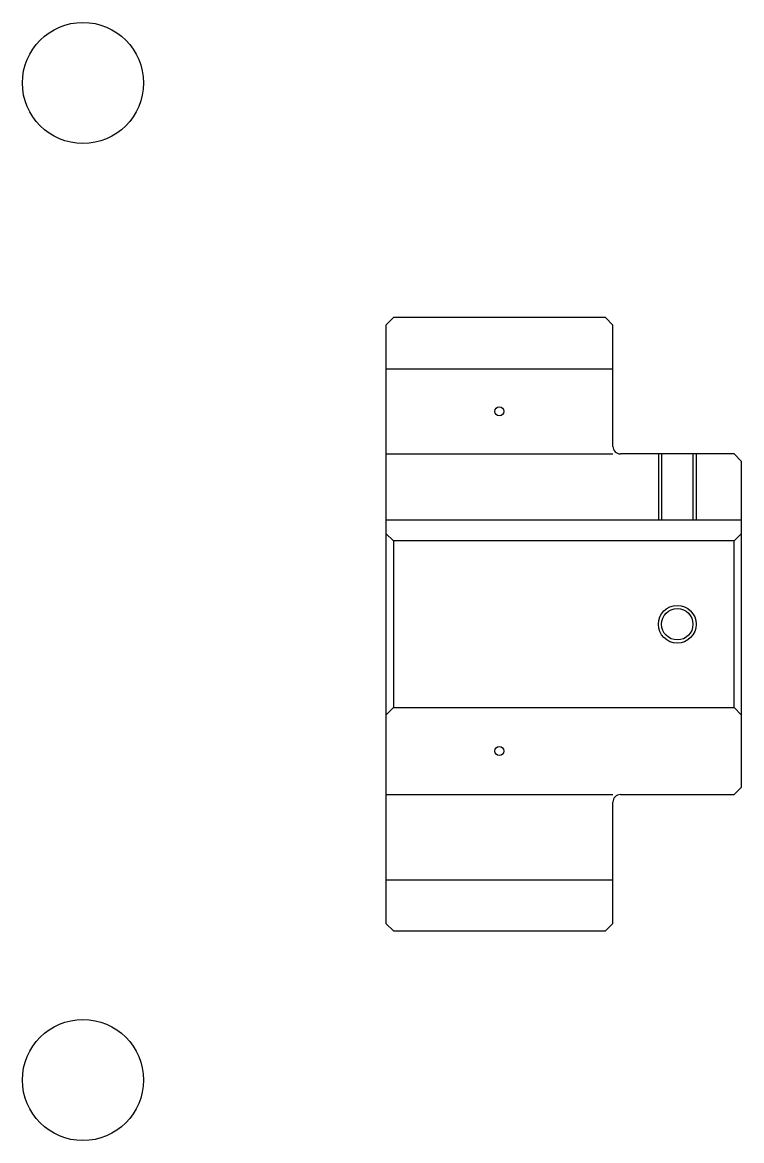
# Model space of a CAD drawing. Header units: metres. Extents: x 114 to 410, y 95 to 242.
# Drawn here: x 114 to 209, y 94.8 to 242.5 of the extents above.
import ezdxf

# ---------------------------------------------------------------- set-up
doc = ezdxf.new("R2010")
doc.units = ezdxf.units.M

msp = doc.modelspace()

# ---------------------------------------------------------------- linework, layer by layer
at = {"color": 4}
for p, q in [((162, 196.75), (192, 196.75)), ((162, 185.5), (192, 185.5)), ((162, 176.800003), (209, 176.800003)), ((208, 174), (209, 175)), ((163, 174), (163, 152)), ((208, 152), (209, 151)), ((162, 140.5), (192, 140.5)), ((162, 129.25), (192, 129.25))]:
    msp.add_line(p, q, dxfattribs=at)
for points in [[(192, 186.5), (192, 202.5), (191, 203.5), (163, 203.5), (162, 202.5), (162, 151)], [(193, 140.5), (208, 140.5), (209, 141.5), (209, 184.5), (208, 185.5), (193, 185.5)], [(198, 185.5), (198, 176.800003)], [(198.434998, 185.5), (198.434998, 176.800003)], [(202.565002, 185.5), (202.565002, 176.800003)], [(203, 185.5), (203, 176.800003)], [(162, 151), (163, 152), (208, 152), (208, 174), (163, 174), (162, 175)], [(162, 151), (162, 123.5), (163, 122.5), (191, 122.5), (192, 123.5), (192, 139.5)]]:
    msp.add_lwpolyline(points, dxfattribs=at)
at = {"color": 5}
for centre, radius in [((122, 234.5), 8), ((177, 191.125), 0.6), ((177, 146.25), 0.6), ((122, 102.800003), 8)]:
    msp.add_circle(centre, radius, dxfattribs=at)
at = {"color": 7}
msp.add_circle((200.5, 163), 2.5, dxfattribs=at)
at = {"color": 4}
msp.add_circle((200.5, 163), 2.065, dxfattribs=at)
for centre, start, end in [((193, 186.5), 180, 270), ((193, 139.5), 90, 180)]:
    msp.add_arc(centre, 1, start, end, dxfattribs=at)

doc.saveas('drawing.dxf')
